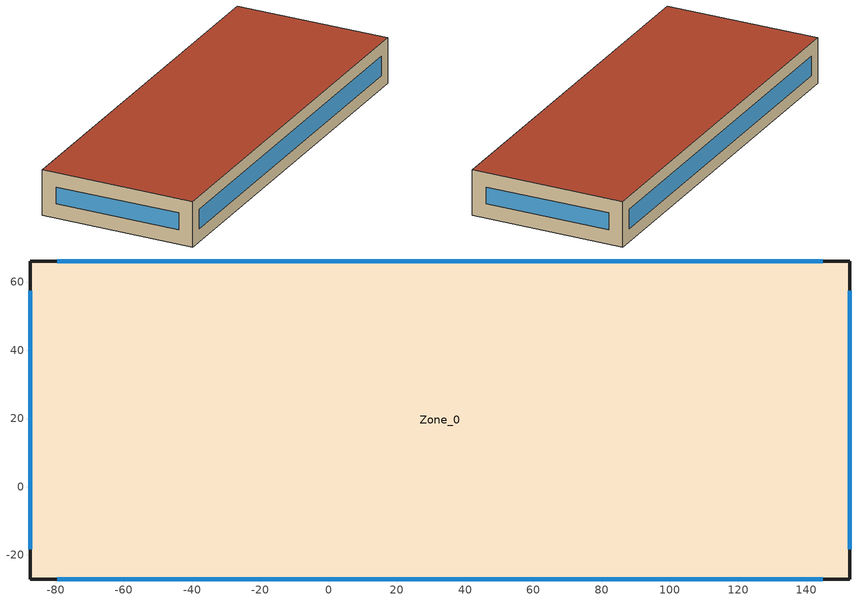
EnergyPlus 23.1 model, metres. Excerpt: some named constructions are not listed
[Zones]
Zone_0
 floor ground (Zone_0:f4UnderGroundSlabCF): -87.46,-27.04 -87.46,66.16 152.7,66.16 152.7,-27.04 z0
 wall outside (90.1-2019 Nonresidential CZ 4 Exterior Wall (Mass)): -87.46,-27.04 152.7,-27.04 152.7,66.16 -87.46,66.16 -87.46,-27.04 z0:27.67
 window (90.1-2019 Nonresidential CZ 0 Glazing (Operable)): -79.55,-27.04 144.79,-27.04 / 144.79,66.16 -79.55,66.16 z7.91:19.76; 152.7,-18.31 152.7,57.44 / -87.46,57.44 -87.46,-18.31 z8.73:18.94
 roof outside (90.1-2019 Nonresidential CZ 4 Exterior Roof (Mass)): -87.46,-27.04 152.7,-27.04 152.7,66.16 -87.46,66.16 z27.67
[Schedule:Day:Hourly]
9f5415dd-8c49-442c-bfa7-7f2ed3909287: Fraction, 1, 1, 1, 1, 1, 1, 1, 1, 1, 0, 0, 0, 0, 1, 0, 0, 0, 0, 0, 0, 0, 0, 0, 0
5a29294c-4fdc-4869-bd5b-d0d650ab9488: Fraction, 1, 1, 1, 1, 1, 1, 1, 1, 0, 1, 1, 1, 1, 1, 1, 1, 1, 0, 1, 1, 1, 1, 1, 1
8229f546-2eec-4028-9eeb-4fe104596437: Fraction, 1, 1, 1, 1, 1, 1, 1, 1, 0, 0, 1, 1, 1, 1, 1, 1, 0, 0, 0, 0, 0, 0, 1, 1
98a95b8e-ba3f-4b36-b199-15f87f640548: Fraction, 1, 1, 1, 1, 1, 1, 1, 0, 0, 0, 1, 1, 1, 0, 0, 0, 0, 1, 1, 1, 1, 1, 1, 1
807d6cdc-fe3a-4d79-b841-90abcbe7cb8d: Fraction, 1, 1, 1, 1, 1, 1, 1, 1, 0, 0, 1, 1, 1, 1, 1, 1, 1, 0, 0, 0, 0, 0, 0, 1
e32bf4b2-b410-43dd-bf05-20210f0af1f7: Fraction, 1, 1, 1, 1, 0, 1, 1, 0, 0, 0, 0, 1, 1, 1, 1, 1, 0, 0, 0, 0, 0, 0, 0, 0
bc63d650-9d3d-4c9d-a491-ce5e332a52ac: Fraction, 0, 0, 0, 0, 0, 1, 1, 1, 0, 0, 0, 0, 0, 1, 0, 0, 0, 0, 0, 0, 0, 0, 0, 0
d62dbc8d-2bc3-4e8a-98f5-91526645cc21: Fraction, 1, 1, 1, 1, 1, 1, 1, 1, 0, 0, 1, 1, 1, 1, 0, 0, 0, 0, 0, 0, 0, 0, 0, 0
ac3f841d-1b2f-4069-bcae-024fb61eff9d: Fraction, 0, 0, 0, 0, 0, 0, 0, 1, 0, 0, 0, 0, 0, 1, 0, 0, 0, 0, 0, 0, 0, 0, 1, 1
5df27052-c7ea-4047-8c20-fda91f37e636: Fraction, 1, 1, 1, 1, 1, 1, 1, 1, 0, 0, 0, 1, 0, 0, 0, 0, 0, 0, 0, 0, 0, 1, 1, 1
2630bfcb-d3f5-4db2-882f-8dcd64fede4b: Fraction, 1, 1, 1, 1, 1, 1, 1, 1, 0, 0, 0, 0, 1, 1, 1, 0, 0, 0, 0, 0, 0, 0, 1, 1
b6f65de1-7ee6-46f3-94b8-09e8cd5605ad: Fraction, 1, 1, 1, 1, 1, 1, 1, 1, 1, 0, 0, 0, 0, 0, 0, 0, 1, 1, 1, 1, 1, 1, 1, 1
96ce4529-3d03-4eea-aa9e-533bcdc13715: Fraction, 1, 1, 1, 1, 1, 1, 1, 1, 1, 0, 0, 0, 1, 1, 0, 0, 0, 0, 0, 1, 1, 1, 1, 1
eb9dfa99-d49b-4a44-a343-8f8fc9159995: Fraction, 1, 1, 1, 1, 1, 1, 1, 1, 0, 1, 0, 0, 1, 1, 1, 1, 1, 1, 1, 1, 1, 1, 1, 1
c6662a3a-7df7-4da8-bb4f-c4b0640e256e: Fraction, 1, 1, 1, 1, 1, 1, 1, 1, 0, 0, 1, 0, 0, 0, 0, 0, 0, 0, 1, 1, 1, 1, 1, 1
10a9c74b-e5d9-4526-90f3-48ef96734048: Fraction, 1, 1, 1, 1, 1, 1, 1, 1, 1, 0, 0, 0, 0, 1, 0, 0, 0, 0, 1, 1, 1, 1, 1, 1
ac7b3c79-c90b-46cd-bf8d-e3273b1b0d3a: Fraction, 1, 1, 1, 1, 1, 1, 1, 1, 1, 0, 0, 0, 1, 0, 0, 0, 0, 0, 0, 0, 0, 0, 0, 1
1d7aad6a-3480-41d8-939b-2e832aac1326: Fraction, 1, 1, 1, 1, 1, 1, 1, 1, 1, 0, 0, 0, 1, 1, 1, 1, 0, 1, 1, 1, 1, 1, 1, 1
79d2d6c3-439e-4294-aa09-361d81e8aeaf: Fraction, 1, 1, 1, 1, 1, 1, 1, 1, 0, 0, 1, 1, 0, 0, 0, 0, 1, 1, 1, 1, 1, 1, 1, 1
23ccb6bb-1e0f-4110-9941-2869d7612f55: Fraction, 1, 1, 1, 1, 1, 1, 1, 1, 0, 0, 0, 0, 1, 1, 1, 1, 1, 1, 1, 1, 1, 1, 1, 1
982aa575-4c07-4b38-b9ee-fcb5416aa8e5: Fraction, 1, 1, 1, 1, 1, 1, 1, 1, 0, 0, 0, 0, 0, 0, 0, 1, 1, 1, 1, 1, 1, 1, 1, 1
311fee12-c8a7-4107-a256-46aeceafc463: Fraction, 1, 1, 1, 1, 1, 1, 1, 1, 1, 1, 1, 1, 1, 1, 1, 0, 0, 0, 1, 1, 1, 1, 1, 1
f7bf99d0-b4a3-47bb-9f94-c803f1707bda: Fraction, 1, 1, 1, 1, 1, 1, 1, 1, 0, 1, 1, 1, 1, 1, 1, 1, 1, 1, 1, 1, 1, 1, 1, 1
62ee6ef8-7b5b-41ae-bf16-30a2eae77bb3: Fraction, 1, 1, 1, 1, 1, 1, 1, 1, 1, 0, 0, 0, 0, 0, 0, 0, 1, 1, 0, 0, 0, 0, 1, 1
8bd88b03-8f7b-4e01-b885-4535f46e7257: Fraction, 1, 1, 1, 1, 1, 1, 1, 1, 1, 0, 0, 0, 0, 0, 0, 0, 0, 0, 0, 1, 1, 1, 1, 1
f5213aee-9121-43d4-9c56-b8ba15a53586: Fraction, 1, 1, 1, 1, 1, 1, 1, 0, 0, 0, 1, 1, 1, 1, 1, 1, 1, 0, 0, 0, 0, 0, 0, 0
01b1d3ad-66ff-4bd7-ab24-480bc16470b3: Fraction, 0, 1, 1, 1, 1, 1, 1, 1, 0, 0, 1, 0, 1, 1, 1, 0, 0, 0, 0, 0, 0, 0, 0, 1
09dbca4c-040e-4174-806f-9d63fe3a4dae: Fraction, 1, 1, 1, 1, 1, 1, 1, 1, 0, 0, 0, 1, 1, 1, 0, 0, 0, 1, 1, 1, 1, 1, 1, 1
5f853b7c-f5a1-4ecd-ab68-7e7345e71c18: Fraction, 1, 1, 1, 1, 1, 1, 1, 1, 1, 0, 0, 0, 0, 0, 0, 0, 0, 0, 0, 0, 0, 1, 1, 1
e154236c-72fb-4748-8585-b4f7e8b449f8: Fraction, 1, 1, 1, 1, 1, 1, 1, 1, 0, 0, 1, 1, 1, 1, 1, 1, 1, 1, 0, 0, 0, 0, 1, 1
8f431564-30fb-4b88-a8d5-223e0ee12572: Fraction, 1, 1, 1, 1, 1, 1, 1, 1, 0, 0, 1, 0, 0, 0, 1, 1, 1, 1, 1, 1, 1, 1, 1, 1
05407c68-daab-4dd7-8242-841bf1057fd7: Fraction, 1, 1, 1, 1, 1, 1, 1, 1, 0, 0, 0, 0, 0, 0, 0, 0, 0, 1, 1, 1, 1, 1, 1, 1
e27901cc-ff15-4adc-8bdc-5172de2158a6: Fraction, 1, 1, 1, 1, 1, 1, 1, 1, 0, 0, 0, 1, 1, 0, 0, 0, 0, 0, 0, 0, 1, 1, 1, 1
00ffc403-b9fa-4101-933e-269ba334744e: Fraction, 1, 1, 1, 1, 1, 1, 1, 1, 0, 0, 1, 1, 1, 1, 0, 0, 1, 0, 0, 0, 0, 1, 1, 1
a42500c9-d292-41aa-8289-bc90d5dd0c28: Fraction, 1, 1, 1, 1, 1, 1, 1, 1, 1, 0, 1, 1, 1, 1, 1, 1, 1, 0, 0, 0, 0, 0, 1, 1
5fd2f2ed-a3b3-4629-a68a-ddafb484fd14: Fraction, 1, 1, 1, 1, 1, 1, 1, 1, 0, 0, 1, 1, 1, 0, 1, 1, 0, 0, 1, 1, 1, 1, 1, 1
a263050b-3f78-4f26-af8d-32c9ba4c8a92: Fraction, 1, 1, 1, 1, 1, 1, 1, 1, 1, 0, 0, 0, 0, 1, 0, 0, 0, 0, 0, 0, 0, 1, 1, 1
12d44d75-c0fd-4451-be3d-32568e746bc3: Fraction, 1, 1, 1, 1, 1, 1, 1, 1, 0, 0, 0, 1, 1, 1, 1, 0, 0, 0, 0, 0, 0, 0, 0, 0
7793d965-3ab8-4db7-b99d-25ff09cb449b: Fraction, 0, 1, 1, 1, 1, 1, 1, 0, 0, 0, 1, 1, 1, 1, 0, 0, 0, 0, 0, 0, 1, 1, 1, 0
bbed6df4-84c7-45c4-9a07-c942c1c28d03: Fraction, 0, 0, 0, 0, 0, 0, 0, 0, 0, 0, 0, 1, 1, 0, 0, 1, 0, 0, 0, 0, 0, 0, 0, 0
54572a3e-7dfa-45e5-a4d7-29d930f84f4a: Fraction, 0, 0, 0, 0, 0, 0, 0, 0, 0, 0, 0, 1, 1, 1, 1, 0, 0, 0, 0, 0, 0, 0, 0, 0
6dc55cc4-3a30-4455-9988-af1914c7b163: Fraction, 0, 0, 0, 0, 0, 0, 0, 0, 0, 0, 0, 1, 0, 0, 0, 0, 0, 0, 0, 0, 0, 0, 0, 0
78b9335d-4c83-4272-bdca-5f2a9770cfac: Fraction, 0, 0, 0, 0, 1, 0, 0, 0, 0, 0, 0, 1, 1, 1, 0, 0, 0, 0, 0, 0, 0, 0, 0, 0
fa378eb6-e547-482c-a015-41288d91d2bc: Fraction, 0, 0, 0, 0, 1, 0, 0, 0, 0, 0, 0, 1, 1, 1, 0, 1, 1, 1, 0, 0, 1, 1, 1, 1
59c2bfe5-232a-45cf-9e99-02bd866927e5: Fraction, 1, 1, 1, 1, 1, 1, 1, 1, 1, 1, 1, 1, 1, 1, 1, 1, 1, 1, 1, 1, 1, 1, 1, 1
86fc5ca9-e8e8-4f64-83c2-ffb3d2929de3: Fraction, 1, 1, 1, 0, 1, 1, 1, 1, 0, 1, 1, 1, 1, 1, 1, 1, 1, 1, 1, 1, 1, 1, 1, 1
0f8c3ea0-0880-406b-859e-f05a58f35f51: Fraction, 1, 1, 1, 1, 1, 1, 1, 1, 1, 0, 0, 0, 1, 1, 0, 0, 1, 1, 1, 1, 1, 1, 1, 1
041134e3-a259-44c3-9ac2-3c005698e7ba: Fraction, 1, 1, 1, 1, 1, 1, 1, 1, 1, 0, 0, 1, 1, 0, 1, 0, 1, 1, 0, 1, 0, 0, 1, 0
3a68ec64-2e11-4bc4-8e97-ae097407cc3a: Fraction, 0, 1, 1, 1, 1, 1, 1, 1, 1, 1, 1, 1, 1, 0, 0, 0, 0, 0, 0, 0, 1, 1, 1, 1
c1dfcb01-9975-4875-84be-af922e18705f: Fraction, 1, 1, 1, 1, 1, 1, 1, 1, 1, 1, 1, 1, 0, 0, 0, 0, 0, 0, 0, 1, 1, 1, 1, 1
268f9222-b363-4eff-b766-48568581e2c5: Fraction, 1, 1, 1, 1, 1, 1, 1, 1, 1, 1, 1, 1, 1, 1, 0, 1, 1, 1, 0, 1, 1, 1, 1, 1
5bbf71f8-331e-4118-b072-0a8e977bcccd: Fraction, 1, 1, 1, 1, 1, 1, 1, 1, 1, 0, 0, 0, 0, 0, 0, 0, 0, 0, 0, 0, 1, 1, 1, 1
3d4d4c53-06b5-468c-b6af-723f43fe6df8: Fraction, 1, 1, 1, 1, 1, 1, 1, 1, 0, 0, 0, 0, 1, 1, 1, 1, 0, 0, 0, 0, 0, 0, 1, 0
84cf279e-4422-45e5-a080-c40d0a0c5c54: Fraction, 1, 1, 1, 1, 1, 1, 1, 1, 1, 1, 0, 1, 1, 1, 1, 0, 0, 0, 0, 0, 1, 1, 1, 0
ba877e28-68f1-4068-9782-91336ba84b98: Fraction, 1, 1, 1, 1, 1, 1, 1, 1, 1, 0, 0, 0, 0, 1, 1, 1, 1, 1, 1, 1, 1, 1, 1, 1
f0839089-6a59-43bf-8f26-c146883c3d1e: Fraction, 1, 1, 1, 1, 1, 1, 1, 1, 1, 1, 0, 0, 0, 0, 0, 0, 0, 1, 0, 1, 1, 1, 1, 1
ff295e8c-cc29-4e46-b9d5-3007221fa879: Fraction, 1, 1, 1, 1, 1, 1, 1, 1, 0, 0, 0, 0, 0, 0, 0, 0, 0, 0, 0, 1, 1, 1, 1, 1
0cb4c658-aea1-4d71-b27c-9f082759eca9: Fraction, 1, 1, 1, 1, 1, 1, 1, 1, 0, 0, 0, 0, 1, 0, 1, 0, 1, 1, 1, 1, 0, 1, 1, 1
8c6fd83e-c336-4eb0-83b2-3ea8472d0ea5: Fraction, 1, 1, 1, 1, 1, 1, 1, 1, 0, 0, 0, 0, 1, 0, 0, 0, 0, 0, 0, 0, 0, 1, 1, 1
f8d3709a-87be-442c-a271-6a7aa3706716: Fraction, 1, 1, 1, 1, 1, 1, 1, 1, 0, 0, 0, 1, 0, 1, 1, 0, 0, 0, 0, 0, 0, 0, 0, 1
5c72e586-fec9-4609-8a63-185969d4f94c: Fraction, 1, 1, 0, 0, 1, 1, 0, 1, 0, 0, 0, 0, 1, 0, 0, 0, 0, 0, 0, 0, 0, 0, 0, 0
4d5aaf8d-f478-416c-beaa-b52104b1f2a6: Fraction, 0, 0, 1, 0, 0, 0, 1, 0, 0, 0, 0, 0, 0, 1, 1, 0, 0, 0, 0, 0, 0, 0, 0, 0
5ed0a484-7692-4f7c-98cc-5e4590d6b68c: Fraction, 0, 0, 0, 0, 0, 0, 0, 0, 0, 0, 0, 1, 1, 1, 1, 1, 0, 0, 0, 0, 0, 0, 1, 0
ca29bac7-14d7-4ba7-a2b0-637393968bd1: Fraction, 1, 1, 0, 0, 1, 0, 0, 1, 0, 0, 0, 1, 1, 1, 1, 0, 0, 0, 0, 0, 0, 0, 0, 0
6b51219d-bd0c-4857-93e7-43cbfd9e41d3: Fraction, 0, 1, 0, 1, 1, 1, 1, 1, 0, 0, 0, 1, 1, 1, 1, 1, 0, 0, 0, 0, 0, 0, 0, 0
8e9e2e7c-b3fb-4a05-a57b-4f2aa9d4f42f: Fraction, 0, 1, 1, 1, 1, 1, 1, 1, 0, 0, 0, 0, 1, 1, 1, 1, 0, 0, 0, 0, 0, 0, 0, 0
95938794-04a9-41a2-8728-ddc27de38d43: Fraction, 0, 0, 0, 1, 1, 0, 0, 1, 0, 0, 0, 1, 1, 1, 1, 1, 0, 0, 0, 0, 0, 0, 0, 0
48c29202-a14a-487b-8638-afdc99ff8351: Fraction, 0, 1, 1, 1, 1, 0, 0, 1, 0, 0, 0, 0, 0, 0, 0, 0, 0, 0, 0, 0, 0, 0, 1, 1
36906bc3-1a63-4c82-9e27-e188386f0444: Fraction, 0, 0, 0, 0, 0, 0, 0, 0, 1, 1, 1, 1, 1, 0, 1, 1, 1, 1, 1, 1, 1, 1, 1, 1
7613911d-1b25-405e-bebd-27086a932472: Fraction, 0, 0, 0, 0, 0, 0, 0, 0, 1, 1, 1, 1, 1, 1, 1, 1, 1, 1, 1, 1, 1, 1, 1, 1
6ce9d0d2-591d-4cc3-856a-4f943ed237c2: Fraction, 0, 0, 0, 0, 0, 0, 0, 0, 1, 1, 1, 0, 0, 0, 0, 0, 1, 1, 1, 1, 1, 1, 1, 0
db887ac9-292b-4600-b506-8d3defdee7c6: Fraction, 0, 0, 0, 0, 0, 0, 0, 0, 1, 1, 1, 1, 1, 1, 1, 1, 1, 1, 1, 1, 1, 1, 1, 0
f7230a5e-f640-4105-9472-0c9308492266: Fraction, 0, 0, 0, 0, 0, 0, 0, 0, 1, 1, 1, 1, 0, 0, 0, 1, 1, 1, 1, 1, 1, 1, 1, 1
733aad2e-ca50-4ea1-9b72-44708f13efeb: Fraction, 0, 0, 0, 0, 0, 0, 0, 0, 1, 1, 1, 1, 1, 1, 1, 1, 1, 1, 1, 1, 1, 1, 0, 0
0e1dd764-a5bb-46be-9867-f36bdd12d550: Fraction, 0, 0, 0, 0, 0, 0, 0, 1, 1, 1, 1, 1, 0, 0, 0, 0, 1, 1, 1, 1, 1, 1, 1, 0
a6e673ad-f173-497f-b180-09ff510c890f: Fraction, 0, 0, 0, 0, 0, 0, 0, 0, 1, 1, 1, 1, 0, 0, 0, 0, 0, 1, 1, 1, 1, 1, 1, 1
cdc63067-1f09-40b0-a245-c2a19bc29427: Fraction, 0, 0, 0, 0, 0, 0, 0, 0, 1, 1, 1, 1, 0, 0, 0, 0, 0, 1, 1, 1, 1, 1, 1, 0
f61117b1-699e-414e-826f-e47e57d30bf0: Fraction, 0, 0, 0, 0, 0, 1, 1, 1, 1, 1, 0, 0, 0, 0, 1, 1, 1, 1, 1, 1, 1, 1, 0, 0
f4b046e2-50e2-4c18-8842-dea008213cf3: Fraction, 0, 0, 0, 0, 0, 1, 1, 1, 1, 1, 1, 1, 1, 1, 1, 0, 0, 0, 0, 0, 0, 0, 0, 0
c81be9fa-0114-486f-966c-035e93f8f332: Fraction, 0, 0, 0, 0, 0, 0, 0, 1, 1, 1, 1, 1, 1, 1, 1, 1, 1, 1, 1, 1, 1, 1, 0, 0
ef10165a-121f-4c24-bfa3-18eb091a5621: Fraction, 0, 0, 0, 0, 0, 0, 0, 1, 1, 1, 1, 1, 1, 1, 1, 1, 1, 1, 1, 1, 1, 1, 1, 0
61a35062-b924-4901-a875-3cefe49f97eb: Fraction, 0, 0, 0, 0, 0, 0, 0, 0, 0, 0, 0, 1, 1, 1, 1, 1, 1, 1, 1, 1, 0, 0, 0, 0
f1f21898-8b0c-48ff-9e7d-df8ccd4bcd41: Fraction, 0, 0, 0, 0, 0, 0, 1, 1, 1, 1, 1, 1, 1, 1, 1, 1, 1, 1, 1, 1, 1, 0, 0, 0
06f2fa7e-d172-4ce2-9f2b-94ce8b89e562: Fraction, 0, 0, 0, 0, 1, 1, 1, 1, 1, 1, 1, 1, 1, 1, 1, 1, 1, 1, 1, 1, 1, 0, 0, 0
eb8ceed7-3eaa-4a71-a1f6-4c68a0e36b8a: Fraction, 0, 0, 0, 0, 0, 0, 0, 0, 0, 0, 0, 0, 0, 0, 1, 1, 1, 1, 1, 1, 0, 0, 0, 0
5a834ae0-9dfc-4d6a-927a-5727c3cfc7eb: Fraction, 0, 0, 0, 0, 0, 0, 1, 1, 1, 1, 1, 1, 1, 1, 1, 1, 1, 1, 1, 1, 1, 1, 0, 0
592860b4-e941-4a13-b391-b0fe20102502: Fraction, 1, 0, 0, 0, 0, 0, 0, 0, 1, 1, 1, 1, 1, 0, 1, 1, 1, 1, 0, 0, 0, 0, 0, 0
c82b09ec-2100-4e34-9c13-79d9dde48e64: Fraction, 0, 0, 0, 0, 0, 0, 1, 1, 1, 1, 1, 1, 0, 0, 1, 1, 0, 0, 0, 0, 0, 0, 0, 0
b1c82abb-1488-4673-b72c-0f3c15ddab4c: Fraction, 0, 0, 0, 1, 1, 1, 1, 1, 1, 1, 1, 1, 1, 1, 1, 1, 1, 1, 1, 1, 1, 1, 1, 1
9a67811a-7b0e-47a0-81d4-6b86fd4bb941: Fraction, 0, 0, 0, 0, 0, 0, 0, 0, 1, 1, 1, 1, 0, 0, 0, 0, 1, 1, 1, 1, 1, 1, 1, 1
caa1d1d0-7cdb-4702-9150-d1077b05f548: Fraction, 1, 1, 1, 1, 1, 1, 1, 1, 0, 0, 0, 0, 0, 0, 0, 0, 1, 1, 1, 1, 1, 1, 1, 1
dcab8ae8-a828-4932-8ce2-425a9a34a0ce: Fraction, 1, 1, 1, 0, 0, 0, 0, 0, 1, 1, 1, 1, 1, 1, 1, 1, 1, 1, 1, 1, 1, 1, 1, 1
91d36f10-59cb-4dd1-945a-700018464fa1: Fraction, 1, 1, 1, 0, 0, 0, 0, 0, 1, 1, 1, 1, 1, 0, 0, 0, 1, 1, 1, 1, 1, 1, 1, 1
a340e3f5-7aec-49be-b8ef-de0562f9c3a7: Fraction, 1, 0, 0, 0, 0, 0, 0, 0, 1, 1, 1, 1, 1, 0, 0, 1, 1, 1, 1, 1, 1, 1, 1, 1
9be097ed-d6bb-4231-aeab-fbd7d20909b5: Fraction, 1, 1, 1, 1, 0, 0, 0, 0, 1, 1, 1, 1, 1, 1, 1, 1, 1, 1, 1, 1, 1, 1, 1, 1
2742d0ca-fe1a-4959-9a53-e580e1fb4132: Fraction, 0, 0, 0, 0, 0, 0, 0, 0, 0, 1, 0, 0, 0, 0, 0, 0, 0, 1, 1, 0, 0, 0, 0, 0
caffc680-dc27-406a-bd83-0c0cc4f52b93: Fraction, 0, 0, 0, 0, 0, 0, 0, 0, 1, 1, 1, 0, 0, 0, 0, 0, 1, 0, 0, 0, 0, 0, 0, 0
dea15dd7-4b34-4a36-87fc-80664f9b1a99: Fraction, 1, 0, 0, 0, 0, 0, 0, 0, 1, 1, 1, 1, 0, 0, 0, 1, 1, 1, 1, 1, 1, 1, 1, 1
67a42cec-e9a3-41b5-abcf-bfd955129931: Fraction, 1, 1, 1, 1, 1, 1, 1, 1, 1, 1, 1, 1, 0, 1, 1, 1, 1, 1, 1, 1, 1, 1, 1, 1
6564d027-fab6-447f-a381-98dca30cca15: Fraction, 1, 0, 0, 0, 0, 0, 0, 0, 1, 1, 1, 1, 1, 1, 1, 1, 1, 1, 1, 1, 1, 1, 1, 1
1e8f1251-e36b-46e4-96c0-ddcdb85815b4: Fraction, 1, 0, 1, 1, 0, 1, 1, 1, 1, 1, 1, 0, 0, 0, 0, 0, 0, 1, 1, 1, 1, 1, 1, 1
db21c196-65ca-4613-ab8b-f3878a9a888c: Fraction, 1, 1, 1, 1, 1, 1, 1, 1, 1, 1, 1, 1, 0, 1, 0, 1, 1, 1, 1, 1, 1, 1, 1, 1
6b543074-8071-49af-8d37-3d4eb5e01351: Fraction, 1, 1, 1, 1, 1, 1, 1, 1, 1, 1, 1, 0, 1, 1, 0, 0, 1, 1, 1, 1, 1, 1, 1, 0
21a3689e-15fc-4804-8a57-86c435726c15: Fraction, 1, 1, 1, 0, 0, 0, 0, 0, 1, 1, 1, 0, 0, 0, 0, 1, 1, 1, 1, 1, 1, 0, 0, 1
b2c4a39d-d6f4-4f78-b284-349d020fe3c2: Fraction, 1, 0, 0, 0, 0, 0, 0, 0, 1, 1, 1, 0, 0, 0, 0, 0, 1, 1, 0, 1, 1, 0, 0, 0
c31da09b-e5bb-4386-b0cd-60753426b1f4: Fraction, 0, 0, 0, 0, 0, 0, 0, 0, 1, 1, 1, 0, 0, 0, 0, 1, 1, 1, 1, 0, 1, 1, 0, 0
8b4fb264-eeac-4744-bd38-60ad0715fb50: Fraction, 0, 0, 0, 0, 0, 0, 0, 0, 1, 1, 1, 0, 0, 0, 0, 0, 0, 1, 0, 0, 0, 0, 0, 0
40c7cb14-3b6a-4fbf-a4a9-5ebff805ff0a: Fraction, 0, 0, 1, 1, 0, 0, 1, 1, 1, 1, 1, 0, 1, 1, 0, 0, 1, 1, 1, 1, 1, 1, 1, 1
e1a1a029-78d5-44af-9a9d-852e6d8d2ebb: Fraction, 1, 0, 0, 1, 0, 0, 1, 1, 1, 1, 1, 0, 0, 0, 0, 0, 0, 1, 1, 1, 1, 1, 1, 1
e406980f-642a-48d7-84e9-4cc997f7cf47: Fraction, 1, 1, 1, 1, 0, 0, 0, 0, 1, 1, 1, 0, 0, 0, 0, 0, 1, 1, 1, 1, 1, 1, 1, 1
64b0d77c-e201-4497-a21f-8c060abc5baa: Fraction, 0, 0, 0, 0, 0, 0, 0, 0, 1, 1, 1, 0, 0, 0, 0, 0, 1, 1, 1, 1, 1, 1, 1, 1
e9e8d553-8393-45d0-a465-b5481fd70ecb: Fraction, 1, 1, 0, 0, 0, 0, 0, 1, 1, 1, 1, 0, 0, 0, 0, 0, 0, 1, 1, 1, 1, 1, 1, 1
d68c3429-2aa4-4264-ab05-2a98f8fa3047: Fraction, 1, 1, 1, 1, 1, 1, 1, 1, 1, 1, 1, 1, 1, 0, 1, 1, 1, 1, 1, 1, 1, 1, 1, 1
99bbeabd-3a6a-490d-b7c8-5c81a8f0d3e7: Fraction, 1, 1, 1, 1, 1, 1, 1, 1, 1, 1, 1, 0, 0, 0, 1, 1, 1, 1, 1, 1, 1, 1, 1, 1
cb7956a5-9fe2-4281-a09a-43eeb273558f: Fraction, 1, 1, 1, 1, 1, 1, 1, 1, 1, 1, 1, 1, 0, 0, 0, 0, 1, 1, 1, 1, 1, 1, 1, 1
7ea58370-6f64-4157-8e37-cfb3f6de74d9: Fraction, 1, 1, 1, 0, 0, 0, 0, 0, 1, 1, 1, 0, 0, 0, 0, 0, 1, 1, 1, 1, 1, 1, 1, 1
1dab625e-ebcb-43a0-9d6d-4a2f796a8090: Fraction, 0, 0, 0, 1, 0, 0, 0, 0, 1, 1, 1, 0, 0, 0, 0, 0, 0, 1, 1, 1, 1, 1, 1, 0
cb7815f2-d342-4981-8a76-ce6c76e65d58: Fraction, 0, 0, 0, 0, 0, 0, 0, 0, 1, 1, 1, 0, 0, 0, 0, 0, 0, 1, 1, 1, 1, 1, 1, 0
84173a14-2988-4efa-b53b-af876e4a08dd: Fraction, 0, 0, 0, 0, 1, 1, 1, 0, 1, 1, 0, 0, 0, 0, 0, 0, 0, 1, 1, 1, 1, 1, 1, 1
387b69bb-021c-471a-9f44-7504a4ed94ec: Fraction, 0, 0, 0, 0, 1, 1, 1, 1, 1, 1, 1, 0, 0, 0, 0, 0, 0, 1, 1, 1, 1, 1, 1, 1
bd884466-b0d9-4265-bee4-c40696d1db20: Fraction, 1, 1, 1, 1, 1, 1, 1, 1, 1, 1, 1, 0, 0, 0, 0, 0, 1, 1, 1, 1, 1, 0, 0, 0
0d6346ad-8431-429c-bbe3-13558f303c62: Fraction, 0, 0, 0, 0, 0, 0, 0, 0, 0, 0, 1, 1, 1, 1, 0, 0, 1, 1, 1, 0, 0, 1, 0, 1
9e8009b1-c132-4ce2-a763-daa1c4bec5d6: Fraction, 1, 0, 0, 0, 0, 0, 0, 0, 0, 0, 0, 0, 1, 0, 1, 0, 0, 0, 0, 0, 0, 0, 0, 0
df00dcbf-009a-4bea-8f81-426594c489eb: Fraction, 0, 0, 0, 0, 0, 0, 0, 0, 1, 1, 1, 0, 1, 0, 0, 1, 1, 1, 1, 0, 1, 0, 0, 0
3f70177b-59de-4566-b7b9-23030a081000: Fraction, 0, 0, 0, 0, 0, 0, 0, 0, 1, 1, 1, 0, 0, 0, 0, 0, 0, 0, 1, 1, 1, 1, 1, 1
ab22987e-9736-41ef-8b68-33a099f32a8f: Fraction, 0, 1, 0, 0, 0, 1, 0, 0, 1, 1, 1, 0, 0, 0, 0, 0, 0, 1, 1, 1, 1, 1, 1, 1
17feaee3-68a9-40b5-9897-3a1d65d6c44f: Fraction, 1, 1, 1, 1, 1, 0, 0, 1, 1, 1, 1, 1, 0, 0, 0, 0, 1, 1, 1, 1, 0, 0, 0, 1
2ba82d98-fd02-4cdc-90ab-ed0ee45d05c9: Fraction, 1, 0, 1, 0, 0, 0, 0, 0, 1, 1, 1, 0, 0, 0, 0, 0, 0, 1, 1, 1, 1, 1, 1, 1
5a486ab3-6ef0-45b0-807e-fb558c713372: Fraction, 1, 0, 0, 0, 0, 0, 1, 0, 1, 1, 1, 0, 0, 0, 0, 0, 0, 0, 1, 1, 1, 1, 1, 1
b26c2368-e1ca-4e1e-8445-7bfe6cbdfbc1: Fraction, 1, 1, 1, 0, 0, 0, 0, 0, 1, 1, 1, 0, 0, 0, 0, 0, 0, 0, 1, 1, 1, 1, 1, 1
f3e2b0a4-28f2-495f-a198-5383d86395b7: Fraction, 1, 1, 1, 1, 0, 0, 0, 0, 1, 1, 1, 0, 0, 0, 0, 0, 0, 0, 1, 1, 1, 1, 1, 1
f2bb93aa-d983-4b2f-950e-4ba6af4144ff: Fraction, 1, 1, 0, 0, 0, 0, 0, 0, 1, 1, 1, 0, 0, 0, 0, 0, 1, 0, 0, 0, 1, 0, 0, 0
50e79f47-efdb-4857-b97a-66c9b0ca6db9: Fraction, 1, 1, 1, 1, 0, 0, 0, 0, 1, 1, 0, 0, 0, 0, 0, 0, 0, 1, 1, 1, 1, 1, 1, 1
571d3223-0bee-4234-999f-b25d9d00679a: Fraction, 1, 1, 1, 1, 1, 0, 1, 1, 1, 0, 0, 0, 0, 0, 0, 0, 0, 0, 1, 1, 1, 1, 1, 1
06e3e150-53f0-4542-8ad8-be4140d22ce5: Fraction, 1, 1, 1, 0, 0, 0, 0, 1, 1, 1, 1, 0, 0, 0, 0, 0, 0, 0, 1, 1, 1, 1, 1, 1
d5d6c8c9-3d34-425f-98c7-70e2958fbd44: Fraction, 0, 0, 0, 1, 0, 1, 0, 0, 1, 1, 1, 1, 0, 0, 0, 0, 0, 1, 1, 1, 1, 1, 1, 1
42c9d0aa-494c-4c55-a7f0-aa6a03feedf1: Fraction, 1, 1, 0, 0, 0, 0, 0, 0, 1, 0, 0, 0, 0, 0, 1, 0, 1, 1, 1, 0, 1, 1, 0, 0
2afd5e50-9ad2-4f4c-8c49-b640ab4d36d0: Fraction, 0, 0, 0, 0, 0, 0, 1, 0, 1, 0, 0, 0, 0, 0, 0, 0, 0, 0, 1, 1, 1, 1, 1, 1
211a83ac-defd-4e80-87a9-89f0db993069: Fraction, 1, 0, 0, 0, 0, 0, 1, 0, 1, 1, 1, 0, 0, 0, 1, 1, 1, 1, 1, 1, 1, 1, 1, 0
9fd99b48-0ed3-4da5-8dd8-f7dd8962d717: Fraction, 0, 0, 0, 0, 0, 0, 0, 0, 1, 0, 0, 0, 0, 0, 0, 1, 0, 1, 1, 0, 0, 0, 0, 0
118239ce-88c8-4907-b287-48528ef97a1e: Fraction, 0, 0, 0, 0, 0, 0, 0, 1, 1, 1, 1, 1, 0, 0, 0, 0, 1, 1, 1, 1, 1, 1, 0, 1
ea46bcdf-f71c-4a7f-8586-d8a2ff8f1740: Fraction, 1, 1, 0, 0, 0, 0, 0, 0, 1, 0, 0, 0, 0, 0, 0, 0, 0, 0, 0, 1, 1, 1, 1, 1
8ebd6b28-9842-4d5d-9f09-7b1e204c6e80: Fraction, 0, 0, 0, 0, 0, 0, 0, 0, 1, 1, 0, 0, 0, 1, 1, 1, 1, 1, 1, 0, 1, 0, 0, 0
e50eeae9-f7cc-4e6e-b793-a17deea45fbe: Fraction, 0, 0, 0, 0, 0, 0, 0, 0, 1, 1, 1, 0, 0, 0, 0, 0, 1, 1, 1, 1, 1, 0, 0, 0
f2c87254-52c1-4ca4-ae39-6965747ad305: Fraction, 0, 0, 0, 0, 0, 0, 0, 0, 1, 0, 0, 1, 0, 0, 0, 1, 1, 1, 1, 0, 0, 0, 0, 0
d7a10b45-5c76-4bc5-aa60-6144c0988087: Fraction, 0, 0, 0, 0, 0, 0, 0, 0, 1, 1, 0, 0, 0, 0, 0, 0, 0, 0, 1, 1, 1, 1, 1, 1
8dfbec89-100e-49b9-9a02-b4f9b77c2ef0: Fraction, 1, 0, 0, 1, 0, 0, 0, 0, 1, 0, 0, 0, 0, 0, 0, 0, 1, 0, 0, 0, 0, 0, 0, 0
3cf5d77e-6e94-40b9-be56-bdcd9e51e818: Fraction, 0, 0, 1, 0, 0, 0, 0, 0, 1, 1, 0, 0, 0, 1, 1, 1, 0, 0, 1, 0, 0, 0, 0, 0
bdd82ec1-b080-4b74-b7e9-0c3bd73d7eef: Fraction, 0, 0, 0, 0, 0, 0, 0, 0, 1, 1, 0, 0, 0, 0, 0, 1, 0, 0, 0, 0, 0, 0, 0, 0
75575b1e-79ec-4ba6-b82b-230bd8fa5ebc: Fraction, 0, 0, 0, 0, 0, 0, 0, 0, 0, 1, 0, 0, 0, 0, 0, 1, 0, 1, 1, 0, 0, 0, 0, 0
081e29a6-057f-4805-ba50-3830fa505c85: Fraction, 0, 0, 0, 0, 0, 0, 0, 0, 0, 0, 0, 0, 0, 0, 1, 1, 1, 1, 1, 1, 1, 0, 0, 0
b63a3c4c-d28f-4657-8535-995388af987d: Fraction, 0, 0, 0, 0, 1, 1, 1, 1, 1, 1, 0, 0, 0, 0, 0, 0, 0, 1, 1, 1, 1, 1, 1, 1
f29133da-243b-4f6f-b5e1-0263a51578b3: Fraction, 1, 0, 0, 0, 0, 0, 0, 0, 1, 1, 1, 0, 0, 0, 0, 0, 0, 0, 1, 1, 1, 1, 1, 1
f0ac0bdb-cd9f-4de3-89b4-46be61ef2813: Fraction, 1, 0, 1, 1, 0, 1, 0, 1, 1, 1, 0, 0, 0, 0, 0, 0, 0, 1, 1, 1, 1, 1, 1, 1
25b95d30-31f3-45d8-8e98-22a8a62139ad: Fraction, 1, 0, 0, 0, 0, 0, 0, 0, 1, 0, 0, 0, 0, 0, 0, 0, 0, 0, 1, 1, 1, 1, 1, 1
a6a76236-0b6d-435f-82ab-798d561495ea: Fraction, 1, 1, 1, 1, 0, 1, 1, 1, 1, 0, 0, 0, 0, 0, 0, 0, 0, 0, 0, 1, 1, 1, 1, 1
94c41c45-c7bf-4712-8a64-e5bbf8307b7a: Fraction, 1, 1, 1, 1, 0, 0, 1, 0, 1, 1, 0, 0, 1, 0, 0, 0, 0, 0, 0, 0, 0, 0, 0, 0
707541cb-78dd-4f70-ad66-a5d1e92751eb: Fraction, 0, 0, 0, 0, 0, 0, 0, 0, 1, 1, 1, 0, 0, 0, 0, 0, 0, 1, 1, 1, 1, 1, 1, 1
35aa3ed7-1772-4b33-b166-2af5805db32c: Fraction, 1, 0, 0, 0, 0, 0, 0, 0, 1, 1, 0, 0, 0, 1, 1, 1, 1, 1, 1, 1, 1, 1, 1, 0
4f951f1c-34e4-4c17-a9c6-8c46470490ab: Fraction, 0, 0, 0, 0, 0, 0, 0, 0, 1, 1, 0, 0, 0, 0, 0, 0, 0, 1, 0, 1, 1, 1, 1, 1
4bd58179-e708-42f4-8236-e9fbe2de5aa8: Fraction, 1, 1, 1, 1, 0, 0, 1, 1, 1, 1, 0, 0, 1, 1, 1, 0, 0, 1, 1, 0, 0, 0, 0, 0
523ccb29-9257-4428-b43f-9f0fc573c282: Fraction, 0, 0, 0, 0, 0, 0, 0, 0, 1, 1, 1, 0, 0, 0, 0, 1, 1, 0, 0, 0, 0, 0, 0, 0
e9c32626-2647-47e1-a85d-9cac843428f0: Fraction, 0, 0, 0, 0, 0, 0, 0, 0, 1, 1, 1, 0, 0, 0, 0, 1, 0, 0, 1, 1, 1, 1, 1, 1
54273e60-ec1d-4043-8238-ce46660ade7a: Fraction, 1, 1, 1, 1, 0, 1, 1, 1, 1, 0, 1, 0, 0, 0, 1, 0, 0, 0, 0, 0, 0, 0, 0, 0
10118310-7d5a-4715-8566-de5c3de3981f: Fraction, 0, 0, 0, 0, 0, 0, 0, 0, 0, 1, 1, 0, 0, 0, 0, 0, 1, 1, 1, 1, 1, 1, 1, 1
06741294-5833-4e31-ad68-838979459895: Fraction, 0, 0, 0, 0, 0, 0, 0, 0, 1, 0, 0, 0, 0, 0, 0, 1, 1, 1, 1, 1, 1, 1, 1, 1
68abf38a-1d83-4549-9c76-c570dc2878df: Fraction, 0, 0, 0, 1, 0, 0, 1, 0, 1, 1, 1, 0, 0, 0, 1, 1, 1, 1, 1, 1, 1, 1, 1, 1
da7d4a22-fa4d-46c2-bb02-6572c82d1c3c: Fraction, 1, 1, 1, 1, 0, 1, 0, 0, 0, 0, 0, 0, 0, 0, 0, 0, 0, 0, 1, 1, 1, 1, 1, 1
1e4e4d27-6e87-4d3d-bf66-932c9672af84: Fraction, 1, 1, 1, 1, 1, 0, 0, 0, 0, 0, 0, 0, 0, 0, 0, 0, 0, 0, 0, 1, 1, 1, 1, 1
2c75ad0b-337e-4cd9-b25c-2daabb322f11: Fraction, 1, 1, 1, 1, 0, 1, 0, 1, 1, 0, 0, 0, 0, 0, 0, 0, 0, 0, 0, 1, 1, 1, 1, 1
87f389e0-94b0-4cc2-ba18-8709f024ce2a: Fraction, 1, 1, 1, 1, 0, 0, 0, 0, 1, 0, 0, 0, 0, 0, 0, 0, 0, 0, 0, 1, 1, 1, 1, 1
96ed2df3-d142-4f2c-871d-758a15635de1: Fraction, 1, 1, 1, 1, 1, 1, 1, 1, 0, 0, 0, 0, 0, 0, 1, 1, 1, 1, 1, 0, 1, 1, 1, 1
249bce5a-0774-40c6-9f85-df4ef296834e: Fraction, 1, 0, 1, 1, 0, 1, 0, 0, 1, 0, 0, 0, 0, 1, 0, 1, 1, 1, 1, 1, 1, 1, 1, 0
30ea140c-6c88-4e97-81db-4975959954d6: Fraction, 0, 1, 0, 0, 0, 0, 0, 1, 1, 0, 0, 0, 1, 1, 0, 0, 0, 1, 1, 1, 1, 1, 1, 1
c14aa522-72e4-4dfa-a459-4a5fb4358b72: Fraction, 0, 0, 1, 0, 0, 0, 0, 0, 1, 0, 0, 0, 0, 0, 0, 1, 1, 1, 1, 1, 1, 1, 1, 1
348b08db-8a62-439a-809f-46e82555625c: Fraction, 1, 0, 0, 0, 0, 0, 0, 0, 1, 0, 0, 0, 1, 0, 0, 0, 1, 0, 1, 0, 0, 1, 0, 1
4bd7ea16-519c-4634-b68f-004d68130a8f: Fraction, 0, 0, 0, 0, 0, 0, 0, 0, 1, 1, 1, 1, 0, 1, 1, 1, 1, 1, 1, 1, 1, 1, 0, 1
f3efa42f-93a6-44b8-b70f-592c1cda89b1: Fraction, 0, 0, 1, 0, 0, 0, 0, 0, 1, 0, 0, 0, 0, 0, 0, 0, 0, 0, 1, 1, 1, 1, 1, 1
730f9c39-d95c-4a23-8645-99114cb39c94: Fraction, 1, 1, 1, 1, 1, 1, 1, 1, 1, 0, 0, 1, 1, 0, 0, 1, 1, 1, 1, 1, 1, 0, 0, 0
7e5e485f-2869-491a-983d-a85aa4550dfd: Fraction, 0, 0, 0, 0, 0, 0, 1, 1, 1, 1, 0, 0, 0, 0, 0, 0, 0, 0, 1, 1, 1, 1, 1, 1
a6b874a5-943a-408e-bf75-fa09d8206648: Fraction, 1, 1, 1, 1, 1, 1, 1, 1, 1, 1, 0, 0, 0, 0, 0, 0, 0, 0, 1, 1, 1, 1, 1, 1
bcdfd2f6-9c3b-4b61-9d79-88a2d6bf78f4: Fraction, 1, 1, 1, 0, 0, 0, 1, 1, 1, 1, 1, 1, 0, 0, 1, 1, 0, 0, 1, 1, 1, 0, 0, 0
64bd7406-1b60-4cf5-9d42-571e42baf59d: Fraction, 0, 0, 0, 0, 0, 0, 0, 0, 1, 0, 0, 0, 1, 1, 1, 1, 1, 1, 1, 1, 1, 1, 1, 0
7e4ebc71-b4bf-4985-a873-4f9e7825b917: Fraction, 0, 0, 0, 0, 0, 0, 0, 0, 0, 1, 1, 1, 0, 0, 0, 0, 1, 1, 1, 1, 1, 1, 0, 0
4b15fbf3-0f7a-4b33-8567-357ee430f815: Fraction, 0, 0, 0, 0, 0, 0, 0, 0, 1, 1, 0, 0, 0, 0, 0, 0, 0, 1, 1, 1, 1, 1, 1, 1
dd29bca1-1bc7-46ee-83ab-0e73e10ffbc7: Fraction, 0, 0, 0, 0, 0, 0, 0, 0, 1, 1, 0, 0, 0, 0, 1, 1, 0, 0, 0, 0, 0, 0, 0, 0
9a84e281-cbf6-456b-9031-5ca8feabd354: Fraction, 0, 0, 0, 0, 0, 0, 0, 0, 1, 1, 0, 0, 0, 0, 1, 1, 1, 0, 0, 0, 0, 0, 0, 0
5113a3ad-5754-4baf-9e2b-75700fbcdb62: Fraction, 1, 1, 1, 1, 0, 0, 0, 0, 1, 1, 1, 1, 1, 1, 1, 1, 1, 1, 1, 1, 1, 1, 0, 0
6fbe1ae0-f8de-4982-883a-659ff9381788: Fraction, 0, 0, 0, 0, 0, 0, 0, 0, 0, 0, 0, 0, 0, 0, 0, 0, 0, 0, 0, 1, 1, 1, 1, 1
7e7a8ab6-3e85-419d-9d11-f65414a7695f: Fraction, 1, 1, 1, 1, 1, 1, 1, 1, 1, 1, 0, 0, 0, 0, 0, 1, 1, 1, 1, 1, 1, 0, 0, 0
94a9cd2f-a26e-4a30-a256-3bab1b8bd70b: Fraction, 0, 0, 0, 0, 0, 0, 0, 0, 0, 1, 1, 1, 0, 0, 0, 0, 0, 1, 1, 1, 1, 1, 1, 1
2152f12a-2914-4efd-bd1e-87ca05f2cb02: Fraction, 1, 0, 1, 1, 1, 0, 0, 0, 1, 1, 0, 0, 0, 1, 1, 1, 1, 1, 1, 1, 1, 1, 1, 1
4d11ca49-e90c-4248-b71e-c0766ab5aea5: Fraction, 0, 0, 0, 0, 0, 0, 0, 0, 0, 1, 1, 1, 1, 1, 1, 1, 0, 0, 1, 1, 1, 1, 1, 1
84363c15-5376-4f75-b4f6-35cfb1b1b122: Fraction, 1, 1, 1, 0, 0, 1, 1, 1, 1, 0, 0, 0, 1, 1, 1, 1, 1, 1, 1, 1, 1, 1, 1, 1
39fc942c-3c86-4278-ae96-c14e2cbf16e1: Fraction, 1, 1, 1, 1, 1, 1, 1, 1, 1, 0, 0, 0, 1, 1, 1, 1, 1, 1, 1, 1, 0, 0, 0, 0
cbd3a01d-48e0-409d-af5e-ed41dc3d30c6: Fraction, 0, 0, 0, 0, 0, 0, 0, 0, 1, 1, 0, 0, 0, 0, 0, 0, 0, 0, 0, 1, 1, 1, 1, 1
77f6d18a-866b-40eb-b45b-8d7b531070a0: Fraction, 1, 0, 0, 0, 0, 0, 1, 1, 1, 0, 0, 0, 0, 0, 0, 0, 0, 1, 1, 1, 1, 1, 1, 1
d4385706-76e3-46bc-922f-826e24c4885c: Fraction, 1, 0, 0, 0, 0, 0, 0, 0, 0, 1, 1, 0, 0, 0, 0, 0, 1, 1, 1, 1, 1, 1, 1, 1
33efd384-b56e-4391-8971-13da7052e6cc: Fraction, 1, 1, 1, 1, 1, 1, 1, 1, 1, 1, 1, 1, 0, 0, 0, 0, 1, 1, 1, 1, 1, 1, 1, 0
ced02689-29e5-47c3-93c7-21a9a53886c5: Fraction, 1, 1, 1, 1, 1, 1, 1, 1, 1, 1, 1, 1, 0, 0, 0, 0, 0, 0, 1, 1, 1, 1, 1, 1
6ea9eb9b-e87a-42b6-b9da-50a312751f29: Fraction, 1, 1, 0, 0, 0, 0, 0, 0, 1, 1, 1, 1, 1, 1, 1, 1, 1, 1, 1, 1, 1, 1, 1, 1
a6573beb-fddf-481a-afde-3b4158268e73: Fraction, 1, 1, 1, 1, 1, 1, 1, 1, 1, 1, 1, 1, 1, 1, 1, 1, 1, 1, 1, 1, 1, 1, 0, 0
8a2e2446-a618-4372-b532-0998521f52ce: Fraction, 1, 1, 1, 0, 0, 0, 0, 0, 0, 1, 1, 1, 1, 1, 1, 1, 0, 1, 1, 1, 1, 1, 1, 1
b7b5ebda-f09a-46c5-830f-05c7e9af194f: Fraction, 1, 1, 1, 0, 0, 0, 0, 0, 1, 1, 0, 0, 0, 0, 0, 0, 0, 1, 1, 1, 1, 1, 1, 1
f01a5a99-e96d-4096-8a8e-f6f778e07d23: Fraction, 1, 0, 0, 0, 0, 0, 0, 1, 1, 1, 0, 0, 0, 0, 0, 0, 0, 0, 1, 1, 1, 1, 1, 1
4cbf3fd9-fde9-47c2-82d2-57238553574e: Fraction, 1, 0, 0, 0, 0, 0, 0, 0, 0, 0, 0, 1, 0, 0, 0, 0, 0, 0, 1, 1, 1, 1, 1, 1
72bc308d-eaa6-490f-b98a-22229a64021a: Fraction, 1, 0, 1, 0, 1, 1, 1, 0, 1, 1, 0, 0, 0, 0, 0, 0, 0, 0, 0, 1, 0, 0, 1, 1
5c4efc4a-0f90-4091-b6e7-b03860147360: Fraction, 1, 1, 1, 1, 1, 1, 1, 1, 1, 1, 0, 0, 0, 0, 0, 0, 0, 0, 0, 0, 1, 1, 1, 1
ab8059a0-24b9-40ef-b2f1-b45ec50cd6a9: Fraction, 1, 1, 1, 1, 1, 1, 1, 1, 1, 1, 0, 1, 1, 0, 0, 0, 0, 0, 0, 1, 1, 1, 1, 1
0fafbf7d-2562-4eac-9fe6-f2c78bad6dea: Fraction, 1, 1, 1, 0, 0, 1, 1, 1, 1, 0, 0, 0, 0, 1, 1, 1, 1, 1, 1, 1, 1, 1, 0, 1
321e8b62-49e4-400c-abe4-3bfc240fa7c3: Fraction, 1, 0, 0, 0, 0, 1, 0, 0, 1, 1, 1, 1, 0, 0, 0, 0, 0, 0, 0, 1, 1, 1, 1, 1
e7a325e8-8c5d-4cd6-8a8e-69332a9963a9: Fraction, 1, 0, 1, 1, 0, 1, 0, 1, 1, 0, 0, 0, 0, 0, 0, 0, 0, 0, 0, 0, 1, 1, 1, 1
c4bc15ea-95c4-4971-9fec-03d6a929e6b0: Fraction, 1, 1, 1, 1, 1, 1, 1, 0, 1, 0, 1, 1, 0, 0, 0, 1, 1, 0, 1, 1, 1, 1, 1, 1
0c25dbc3-cf66-4d81-9cd9-c10e11e0c178: Fraction, 1, 1, 1, 0, 0, 0, 0, 1, 1, 1, 1, 0, 0, 0, 0, 0, 0, 1, 1, 1, 1, 1, 1, 1
6966292f-646b-4677-b18b-88dedfd35e9a: Fraction, 1, 0, 1, 1, 1, 1, 1, 1, 1, 0, 0, 0, 0, 0, 0, 0, 0, 0, 0, 1, 0, 1, 1, 1
96e6f0c5-b52d-4704-a4d8-897c9537ba86: Fraction, 1, 1, 1, 1, 1, 1, 1, 1, 1, 1, 1, 0, 0, 0, 0, 0, 0, 1, 0, 0, 0, 0, 0, 1
78635fa0-08a8-4b72-a791-6e1ecf116649: Fraction, 1, 0, 0, 1, 0, 1, 1, 0, 1, 1, 1, 0, 0, 0, 1, 1, 0, 1, 1, 0, 0, 0, 0, 1
7e55a7ad-9490-4ade-9005-7911e94c853e: Fraction, 0, 0, 0, 0, 0, 0, 0, 0, 1, 1, 1, 0, 0, 0, 0, 0, 0, 0, 1, 1, 1, 1, 0, 0
ef1adbe9-7882-4e79-8bd7-c9fb24b11969: Fraction, 1, 0, 1, 1, 0, 0, 0, 0, 1, 1, 0, 0, 0, 1, 1, 1, 1, 0, 1, 0, 0, 1, 0, 0
517e6245-9f34-41b6-ad06-a7917ac6db36: Fraction, 0, 0, 0, 0, 1, 1, 1, 1, 1, 1, 1, 0, 0, 1, 0, 0, 0, 0, 0, 1, 1, 1, 1, 1
34e83a4d-9765-4d20-9240-153cb6a5251c: Fraction, 1, 1, 1, 1, 0, 0, 0, 0, 0, 1, 0, 0, 0, 1, 0, 0, 0, 1, 1, 1, 1, 1, 1, 1
6c1d5770-4ad9-442e-8051-fe08332d5ace: Fraction, 1, 0, 0, 0, 0, 0, 0, 0, 1, 1, 1, 0, 0, 0, 0, 0, 1, 1, 1, 1, 1, 1, 1, 1
8df3266f-7f3e-48a2-926c-9ba1447c5b62: Fraction, 1, 1, 1, 1, 1, 1, 1, 1, 1, 1, 1, 0, 0, 1, 0, 0, 0, 0, 1, 1, 1, 1, 1, 1
3a93c7a9-c92d-42b1-b1fe-152d34649975: Fraction, 1, 1, 1, 1, 1, 1, 1, 1, 1, 0, 1, 0, 0, 0, 0, 0, 0, 0, 1, 1, 1, 1, 1, 1
4d40a122-5b22-4d9e-9229-744ad1dafffa: Fraction, 1, 1, 1, 1, 1, 1, 1, 1, 1, 1, 0, 0, 0, 1, 0, 0, 0, 0, 1, 1, 1, 1, 1, 1
711ae632-bf4e-4ca8-9610-5a49aee00880: Fraction, 1, 1, 1, 1, 1, 1, 0, 0, 0, 1, 0, 1, 1, 1, 1, 1, 1, 1, 1, 0, 1, 1, 1, 1
b72f00e1-9002-4aaa-a2bb-fc4df806932f: Fraction, 0, 1, 1, 1, 0, 1, 1, 1, 1, 1, 0, 0, 1, 0, 0, 0, 0, 1, 1, 1, 1, 1, 1, 1
df0ad207-ec5a-4f79-a677-0fc63a2bb206: Fraction, 1, 1, 1, 1, 1, 1, 1, 1, 1, 0, 0, 0, 1, 1, 0, 0, 0, 0, 1, 1, 1, 1, 1, 1
f347c6d3-745d-4d58-90a8-010f76eabc8d: Fraction, 1, 1, 1, 1, 1, 1, 1, 1, 1, 0, 0, 0, 1, 1, 0, 0, 0, 1, 1, 1, 1, 1, 1, 1
aef6a14a-95c5-473a-8d6e-ca754058f56e: Fraction, 1, 1, 1, 1, 0, 1, 1, 1, 1, 1, 0, 0, 0, 0, 0, 0, 0, 0, 1, 1, 1, 1, 0, 1
bf73b862-5015-41e9-b082-b3863ff7688b: Fraction, 1, 0, 0, 0, 0, 0, 0, 1, 1, 1, 0, 0, 0, 1, 1, 1, 1, 1, 0, 0, 0, 0, 0, 0
ec5533f7-a75b-41bd-9b1f-c1d276d54b22: Fraction, 0, 0, 0, 0, 0, 0, 1, 1, 1, 1, 0, 0, 0, 1, 0, 0, 0, 0, 1, 1, 1, 1, 1, 1
2968661d-00fd-4b53-9bd6-7dd57c5e6c36: Fraction, 1, 0, 0, 0, 0, 0, 0, 0, 1, 1, 1, 1, 1, 1, 0, 0, 1, 1, 1, 1, 1, 1, 1, 1
261c35dc-47fe-473b-8dd4-21d0064626dd: Fraction, 0, 1, 0, 0, 0, 0, 0, 0, 1, 1, 0, 0, 0, 0, 0, 0, 0, 0, 0, 0, 0, 0, 0, 0
5e357f99-cc6f-4864-8fa7-e74e8599cfbf: Fraction, 0, 0, 0, 0, 0, 0, 0, 0, 0, 0, 1, 1, 0, 1, 1, 1, 1, 1, 1, 1, 1, 1, 1, 0
1f852efc-7b59-4aa4-a0dd-7093a7ff4a3d: Fraction, 0, 0, 0, 0, 0, 0, 0, 0, 1, 1, 1, 1, 1, 1, 0, 0, 1, 1, 1, 1, 0, 1, 1, 0
728216e7-c8be-4e52-903b-37d2eba089e9: Fraction, 0, 0, 0, 0, 0, 0, 0, 0, 1, 1, 1, 1, 1, 1, 0, 0, 1, 1, 1, 1, 1, 1, 1, 1
3ef8ae8a-00e7-49de-a394-7c42a963ba43: Fraction, 1, 0, 1, 0, 0, 0, 0, 0, 1, 1, 1, 0, 0, 0, 1, 1, 1, 1, 1, 1, 1, 1, 1, 1
3286ef8d-f78a-4f9b-8616-ac81941627fa: Fraction, 1, 0, 0, 0, 0, 0, 0, 0, 0, 1, 1, 0, 0, 0, 0, 0, 0, 1, 1, 1, 1, 1, 1, 1
8a96c5fc-9890-451c-afd5-07b8657ecdb8: Fraction, 1, 1, 1, 0, 0, 0, 0, 0, 1, 1, 1, 0, 0, 0, 0, 0, 0, 0, 0, 1, 1, 1, 1, 1
5a38514f-e98d-4aa7-aac6-58089af8ed33: Fraction, 1, 1, 1, 0, 0, 0, 0, 0, 1, 1, 0, 0, 0, 1, 0, 0, 0, 1, 0, 0, 0, 0, 0, 0
4d7d39f4-767e-46ca-89d5-57c385549a1d: Fraction, 0, 1, 0, 0, 0, 0, 0, 0, 1, 1, 1, 1, 0, 1, 0, 1, 1, 1, 1, 1, 1, 1, 1, 1
e699e14d-2adc-40a4-9063-5261beee97ea: Fraction, 1, 1, 1, 1, 1, 1, 1, 1, 1, 1, 1, 1, 1, 0, 0, 0, 1, 1, 1, 1, 1, 1, 1, 1
ce86d081-9bde-4ca3-b3a9-e63a36861a91: Fraction, 1, 1, 1, 1, 0, 1, 1, 1, 1, 1, 1, 0, 0, 0, 0, 0, 0, 1, 1, 1, 1, 1, 1, 1
af406d2c-b556-45c1-9693-0485a5eb3419: Fraction, 1, 1, 1, 1, 0, 1, 1, 1, 1, 0, 0, 1, 1, 0, 0, 0, 0, 0, 0, 0, 0, 0, 0, 0
bbc1e068-2ea9-4d44-b8f5-18aae75e753e: Fraction, 0, 0, 0, 0, 0, 0, 0, 0, 0, 1, 1, 0, 1, 0, 0, 0, 0, 0, 0, 1, 1, 1, 1, 0
92d94f6f-b443-4043-8d0e-b9e98ae61f4a: Fraction, 0, 0, 0, 0, 0, 0, 0, 0, 1, 1, 1, 1, 1, 1, 0, 0, 0, 1, 1, 1, 1, 1, 1, 1
2956d8e3-5fbd-41e3-be91-f1a7dd6c60ba: Fraction, 1, 1, 0, 1, 1, 1, 1, 0, 1, 1, 1, 1, 1, 0, 0, 0, 0, 1, 1, 1, 1, 1, 0, 1
672be790-5c19-45fa-8836-8583abb678af: Fraction, 1, 1, 0, 0, 0, 0, 0, 0, 1, 1, 1, 0, 0, 0, 0, 0, 0, 0, 1, 1, 1, 1, 1, 1
d327c27f-d76a-40f1-8870-af75aaa5f165: Fraction, 1, 1, 0, 0, 0, 0, 0, 0, 1, 1, 0, 0, 0, 0, 0, 0, 0, 0, 0, 1, 1, 1, 1, 1
374feb51-044b-4e8c-823a-da982ad9e162: Fraction, 1, 1, 0, 0, 0, 0, 0, 0, 1, 0, 0, 0, 0, 0, 0, 0, 0, 0, 1, 1, 1, 1, 1, 1
e77a378d-f18e-4777-ac75-213fbfee954e: Fraction, 1, 1, 0, 0, 0, 0, 0, 0, 1, 1, 0, 0, 0, 0, 0, 0, 0, 0, 1, 1, 1, 1, 1, 1
2b78864a-fd70-4162-a178-19263222ddc4: Fraction, 1, 1, 0, 0, 0, 0, 0, 0, 1, 0, 1, 0, 0, 0, 0, 0, 0, 0, 1, 1, 1, 1, 1, 1
b9fb4245-39cf-4570-a60d-4288a13995dd: Fraction, 1, 1, 1, 1, 1, 1, 1, 1, 1, 1, 1, 0, 0, 0, 0, 0, 0, 0, 1, 1, 1, 1, 1, 1
05693547-8a13-4b34-b57c-7550cd9e7123: Fraction, 1, 1, 1, 1, 1, 1, 1, 1, 1, 0, 0, 0, 0, 0, 0, 0, 0, 1, 1, 1, 1, 1, 1, 1
dff43a85-82b3-49a8-bda5-70e118bd25ff: Fraction, 1, 0, 0, 0, 0, 0, 0, 0, 0, 0, 0, 0, 1, 1, 1, 0, 0, 1, 1, 1, 1, 1, 1, 1
6ec9c837-34f1-4c77-9599-89015fd565d7: Fraction, 1, 0, 1, 0, 0, 0, 0, 0, 0, 1, 1, 1, 0, 0, 0, 0, 0, 1, 1, 1, 1, 1, 1, 0
2a56948b-bdd1-405f-9f91-4ea810cab2f6: Fraction, 1, 1, 1, 0, 0, 0, 1, 0, 1, 1, 1, 0, 1, 1, 1, 1, 1, 1, 1, 1, 1, 1, 1, 1
743c3992-71cd-4b10-8537-1e1adf63f6cd: Fraction, 0, 0, 0, 0, 0, 0, 0, 0, 1, 1, 1, 0, 0, 1, 1, 1, 1, 1, 1, 1, 1, 1, 1, 1
ece58372-e74f-41e0-8fb1-6ddd0f5f37b2: Fraction, 1, 1, 1, 1, 1, 1, 0, 0, 1, 1, 1, 1, 0, 0, 0, 1, 1, 1, 1, 1, 1, 1, 1, 1
5044a505-5ab5-49ad-9148-e8192a64345d: Fraction, 1, 1, 0, 0, 0, 0, 0, 0, 1, 1, 1, 1, 0, 0, 0, 0, 1, 1, 1, 1, 1, 1, 1, 1
75e82fe0-91e1-4ee8-b3e1-d4cebe3f11f8: Fraction, 1, 1, 1, 0, 0, 0, 1, 1, 1, 1, 1, 0, 0, 0, 0, 0, 0, 0, 1, 1, 1, 1, 1, 1
92120fad-735c-431e-833a-d146ed2e9b65: Fraction, 1, 1, 1, 0, 0, 0, 1, 1, 1, 1, 0, 0, 0, 0, 0, 0, 0, 0, 0, 1, 1, 1, 1, 1
5a5198d9-bb01-4c49-b08e-518413652f35: Fraction, 1, 1, 1, 1, 1, 0, 0, 1, 1, 1, 1, 1, 1, 1, 1, 1, 1, 1, 1, 1, 1, 1, 1, 1
346aa5bc-5453-4212-908b-9e5bd819855d: Fraction, 1, 1, 1, 1, 1, 1, 1, 1, 1, 1, 1, 1, 0, 1, 0, 0, 0, 0, 1, 1, 1, 1, 1, 1
b8185878-4ec1-48bd-9cb1-9f584224116f: Fraction, 1, 1, 1, 1, 1, 0, 0, 0, 1, 1, 1, 0, 0, 0, 0, 0, 1, 1, 1, 1, 1, 1, 1, 1
5714f6b6-5058-48f6-a593-4a11c6e30ba1: Fraction, 1, 1, 1, 1, 1, 1, 1, 1, 1, 0, 1, 0, 0, 0, 1, 0, 1, 1, 1, 1, 1, 1, 1, 1
1955371e-81e7-454c-9817-74bafac7567b: Fraction, 1, 1, 1, 1, 0, 1, 0, 1, 1, 1, 0, 0, 0, 1, 0, 0, 0, 1, 1, 1, 0, 0, 0, 0
c7d70bba-c317-46f6-b626-6728f2cdc6a6: Fraction, 0, 0, 1, 1, 0, 0, 0, 0, 1, 1, 1, 1, 1, 1, 1, 1, 1, 1, 1, 1, 1, 1, 1, 1
a078f968-7561-4b78-9867-4bc7460a1c65: Fraction, 1, 1, 1, 1, 1, 0, 1, 0, 1, 1, 1, 0, 0, 0, 0, 0, 1, 1, 1, 0, 0, 0, 0, 0
3fb02d72-17a9-4554-80e1-9b4ce6cda5c9: Fraction, 0, 0, 0, 1, 1, 0, 0, 0, 1, 1, 1, 1, 1, 1, 1, 1, 1, 1, 1, 1, 1, 1, 1, 1
f2d07f95-b60a-4712-a276-4ebe750badc7: Fraction, 1, 1, 1, 1, 0, 1, 0, 0, 0, 1, 1, 1, 0, 1, 1, 1, 1, 1, 1, 1, 1, 1, 1, 1
cf6a81ac-b13f-400c-8e75-3ebffe92eccc: Fraction, 1, 1, 1, 0, 1, 1, 1, 1, 1, 1, 1, 0, 0, 1, 0, 0, 1, 0, 1, 1, 1, 1, 1, 1
76e5752e-89cc-47d3-92c8-8bd312db3612: Fraction, 1, 1, 1, 1, 1, 1, 1, 1, 1, 1, 1, 0, 0, 1, 1, 1, 1, 1, 1, 1, 1, 1, 1, 0
b856b0c9-636f-4c69-9da1-f42b959b7b31: Fraction, 0, 1, 0, 0, 0, 0, 0, 0, 1, 1, 1, 0, 0, 0, 0, 0, 1, 1, 1, 1, 1, 1, 1, 1
c4bf9d41-c385-4b76-b1fa-212b865094d8: Fraction, 1, 0, 0, 0, 0, 0, 0, 0, 1, 1, 0, 1, 1, 1, 0, 1, 1, 1, 1, 1, 0, 0, 0, 0
c9f48e12-7331-479e-9419-b860d05807df: Fraction, 0, 0, 0, 1, 0, 1, 1, 1, 1, 1, 1, 1, 0, 0, 0, 0, 1, 0, 1, 1, 1, 1, 1, 1
41742a4b-c80c-4c87-a0b7-929711807666: Fraction, 1, 1, 1, 1, 1, 1, 0, 0, 1, 1, 1, 0, 0, 1, 1, 1, 1, 1, 1, 1, 1, 1, 1, 1
